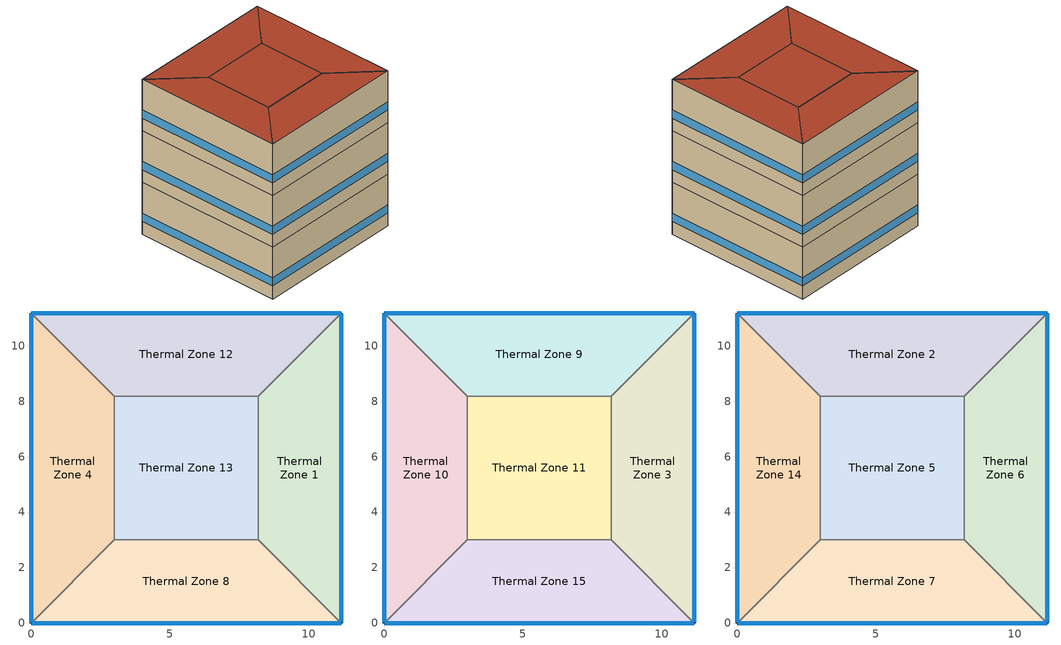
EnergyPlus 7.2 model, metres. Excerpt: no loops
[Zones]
Thermal Zone 4
 floor ground (000_ExtSlabCarpet_4in_ClimateZone 1-8): 0,0 0,11.18 3,8.18 3,3 z0
 wall outside (ASHRAE_189.1-2009_ExtWall_SteelFrame_ClimateZone 4-8): 0,11.18 0,0 z0:4
 wall to Thermal Zone 12 (000_Interior Wall): 3,8.18 0,11.18 z0:4
 wall to Thermal Zone 13 (000_Interior Wall): 3,3 3,8.18 z0:4
 wall to Thermal Zone 8 (000_Interior Wall): 0,0 3,3 z0:4
 window (ASHRAE_189.1-2009_ExtWindow_ClimateZone 4-5): 0,11.15 0,0.03 z1:1.64
Thermal Zone 12
 floor ground (000_ExtSlabCarpet_4in_ClimateZone 1-8): 0,11.18 11.18,11.18 8.18,8.18 3,8.18 z0
 wall outside (ASHRAE_189.1-2009_ExtWall_SteelFrame_ClimateZone 4-8): 11.18,11.18 0,11.18 z0:4
 wall to Thermal Zone 13 (000_Interior Wall): 3,8.18 8.18,8.18 z0:4
 wall to Thermal Zone 1 (000_Interior Wall): 8.18,8.18 11.18,11.18 z0:4
 window (ASHRAE_189.1-2009_ExtWindow_ClimateZone 4-5): 11.15,11.18 0.03,11.18 z1:1.64
Thermal Zone 8
 floor ground (000_ExtSlabCarpet_4in_ClimateZone 1-8): 11.18,0 0,0 3,3 8.18,3 z0
 wall outside (ASHRAE_189.1-2009_ExtWall_SteelFrame_ClimateZone 4-8): 0,0 11.18,0 z0:4
 wall to Thermal Zone 13 (000_Interior Wall): 8.18,3 3,3 z0:4
 wall to Thermal Zone 1 (000_Interior Wall): 11.18,0 8.18,3 z0:4
 window (ASHRAE_189.1-2009_ExtWindow_ClimateZone 4-5): 0.03,0 11.15,0 z1:1.64
Thermal Zone 1
 floor ground (000_ExtSlabCarpet_4in_ClimateZone 1-8): 11.18,11.18 11.18,0 8.18,3 8.18,8.18 z0
 wall outside (ASHRAE_189.1-2009_ExtWall_SteelFrame_ClimateZone 4-8): 11.18,0 11.18,11.18 z0:4
 wall to Thermal Zone 13 (000_Interior Wall): 8.18,8.18 8.18,3 z0:4
 window (ASHRAE_189.1-2009_ExtWindow_ClimateZone 4-5): 11.18,0.03 11.18,11.15 z1:1.64
Thermal Zone 13
 floor ground (000_ExtSlabCarpet_4in_ClimateZone 1-8): 3,3 3,8.18 8.18,8.18 8.18,3 z0
Thermal Zone 10
 floor to Thermal Zone 4 (000_Interior Floor): 0,0 0,11.18 3,8.18 3,3 z4
 wall outside (ASHRAE_189.1-2009_ExtWall_SteelFrame_ClimateZone 4-8): 0,11.18 0,0 z4:8
 wall to Thermal Zone 15 (000_Interior Wall): 0,0 3,3 z4:8
 wall to Thermal Zone 9 (000_Interior Wall): 3,8.18 0,11.18 z4:8
 wall to Thermal Zone 11 (000_Interior Wall): 3,3 3,8.18 z4:8
 window (ASHRAE_189.1-2009_ExtWindow_ClimateZone 4-5): 0,11.15 0,0.03 z5:5.64
Thermal Zone 15
 floor to Thermal Zone 8 (000_Interior Floor): 11.18,0 0,0 3,3 8.18,3 z4
 wall outside (ASHRAE_189.1-2009_ExtWall_SteelFrame_ClimateZone 4-8): 0,0 11.18,0 z4:8
 wall to Thermal Zone 3 (000_Interior Wall): 11.18,0 8.18,3 z4:8
 wall to Thermal Zone 11 (000_Interior Wall): 8.18,3 3,3 z4:8
 window (ASHRAE_189.1-2009_ExtWindow_ClimateZone 4-5): 0.03,0 11.15,0 z5:5.64
Thermal Zone 11
 floor to Thermal Zone 13 (000_Interior Floor): 3,3 3,8.18 8.18,8.18 8.18,3 z4
 wall to Thermal Zone 3 (000_Interior Wall): 8.18,3 8.18,8.18 z4:8
 wall to Thermal Zone 9 (000_Interior Wall): 8.18,8.18 3,8.18 z4:8
Thermal Zone 9
 floor to Thermal Zone 12 (000_Interior Floor): 0,11.18 11.18,11.18 8.18,8.18 3,8.18 z4
 wall outside (ASHRAE_189.1-2009_ExtWall_SteelFrame_ClimateZone 4-8): 11.18,11.18 0,11.18 z4:8
 wall to Thermal Zone 3 (000_Interior Wall): 8.18,8.18 11.18,11.18 z4:8
 window (ASHRAE_189.1-2009_ExtWindow_ClimateZone 4-5): 11.15,11.18 0.03,11.18 z5:5.64
Thermal Zone 3
 floor to Thermal Zone 1 (000_Interior Floor): 11.18,11.18 11.18,0 8.18,3 8.18,8.18 z4
 wall outside (ASHRAE_189.1-2009_ExtWall_SteelFrame_ClimateZone 4-8): 11.18,0 11.18,11.18 z4:8
 window (ASHRAE_189.1-2009_ExtWindow_ClimateZone 4-5): 11.18,0.03 11.18,11.15 z5:5.64
Thermal Zone 14
 floor to Thermal Zone 10 (000_Interior Floor): 0,0 0,11.18 3,8.18 3,3 z8
 wall outside (ASHRAE_189.1-2009_ExtWall_SteelFrame_ClimateZone 4-8): 0,11.18 0,0 z8:12
 wall to Thermal Zone 5 (000_Interior Wall): 3,3 3,8.18 z8:12
 wall to Thermal Zone 2 (000_Interior Wall): 3,8.18 0,11.18 z8:12
 wall to Thermal Zone 7 (000_Interior Wall): 0,0 3,3 z8:12
 window (ASHRAE_189.1-2009_ExtWindow_ClimateZone 4-5): 0,11.15 0,0.03 z9:9.64
 roof outside (ASHRAE_189.1-2009_ExtRoof_IEAD_ClimateZone 2-5): 3,3 3,8.18 0,11.18 0,0 z12
Thermal Zone 2
 floor to Thermal Zone 9 (000_Interior Floor): 0,11.18 11.18,11.18 8.18,8.18 3,8.18 z8
 wall outside (ASHRAE_189.1-2009_ExtWall_SteelFrame_ClimateZone 4-8): 11.18,11.18 0,11.18 z8:12
 wall to Thermal Zone 6 (000_Interior Wall): 8.18,8.18 11.18,11.18 z8:12
 wall to Thermal Zone 5 (000_Interior Wall): 3,8.18 8.18,8.18 z8:12
 window (ASHRAE_189.1-2009_ExtWindow_ClimateZone 4-5): 11.15,11.18 0.03,11.18 z9:9.64
 roof outside (ASHRAE_189.1-2009_ExtRoof_IEAD_ClimateZone 2-5): 3,8.18 8.18,8.18 11.18,11.18 0,11.18 z12
Thermal Zone 7
 floor to Thermal Zone 15 (000_Interior Floor): 11.18,0 0,0 3,3 8.18,3 z8
 wall outside (ASHRAE_189.1-2009_ExtWall_SteelFrame_ClimateZone 4-8): 0,0 11.18,0 z8:12
 wall to Thermal Zone 6 (000_Interior Wall): 11.18,0 8.18,3 z8:12
 wall to Thermal Zone 5 (000_Interior Wall): 8.18,3 3,3 z8:12
 window (ASHRAE_189.1-2009_ExtWindow_ClimateZone 4-5): 0.03,0 11.15,0 z9:9.64
 roof outside (ASHRAE_189.1-2009_ExtRoof_IEAD_ClimateZone 2-5): 8.18,3 3,3 0,0 11.18,0 z12
Thermal Zone 6
 floor to Thermal Zone 3 (000_Interior Floor): 11.18,11.18 11.18,0 8.18,3 8.18,8.18 z8
 wall outside (ASHRAE_189.1-2009_ExtWall_SteelFrame_ClimateZone 4-8): 11.18,0 11.18,11.18 z8:12
 wall to Thermal Zone 5 (000_Interior Wall): 8.18,8.18 8.18,3 z8:12
 window (ASHRAE_189.1-2009_ExtWindow_ClimateZone 4-5): 11.18,0.03 11.18,11.15 z9:9.64
 roof outside (ASHRAE_189.1-2009_ExtRoof_IEAD_ClimateZone 2-5): 8.18,8.18 8.18,3 11.18,0 11.18,11.18 z12
Thermal Zone 5
 floor to Thermal Zone 11 (000_Interior Floor): 3,3 3,8.18 8.18,8.18 8.18,3 z8
 roof outside (ASHRAE_189.1-2009_ExtRoof_IEAD_ClimateZone 2-5): 8.18,3 8.18,8.18 3,8.18 3,3 z12
[Building]
Building 1
[Material] Thermal Absorptance=0.9
Name | Roughness | Thickness {m} | Conductivity {W/m-K} | Density {kg/m3} | Specific Heat {J/kg-K} | Solar Absorptance | Visible Absorptance
Roof Insulation [21] | MediumRough | 0.2105 | 0.049 | 265 | 836.8 | 0.7 | 0.7
000_F16 Acoustic tile | MediumSmooth | 0.0191 | 0.06 | 368 | 590 | 0.7 | 0.7
Roof Membrane | VeryRough | 0.0095 | 0.16 | 1121.29 | 1460 | 0.7 | 0.7
000_M11 100mm lightweight concrete | MediumRough | 0.1016 | 0.53 | 1280 | 840 | 0.7 | 0.7
1/2IN Gypsum | Smooth | 0.0127 | 0.16 | 784.9 | 830 | 0.92 | 0.92
000_G01a 19mm gypsum board | MediumSmooth | 0.019 | 0.16 | 800 | 1090 | 0.7 | 0.7
MAT-CC05 4 HW CONCRETE | Rough | 0.1016 | 1.311 | 2240 | 836.8 | 0.7 | 0.7
Metal Decking | MediumSmooth | 0.0015 | 45.006 | 7680 | 418.4 | 0.7 | 0.3
Wall Insulation [39] | MediumRough | 0.1184 | 0.045 | 265 | 836.8 | 0.7 | 0.7
[Material:AirGap]
Name | Thermal Resistance {m2-K/W}
000_F04 Wall air space resistance | 0.15
000_F05 Ceiling air space resistance | 0.18
[Material:NoMass] Thermal Absorptance=0.9; Solar Absorptance=0.7
Name | Roughness | Thermal Resistance {m2-K/W} | Visible Absorptance
CP02 CARPET PAD | VeryRough | 0.2165 | 0.8
MAT-SHEATH | Rough | 0.3626 | 0.7
[WindowMaterial:Glazing]
Theoretical Glass [207]: Optical Data Type=SpectralAverage; Thickness {m}=0.003; Solar Transmittance at Normal Incidence=0.3311; Front Side Solar Reflectance at Normal Incidence=0.6189; Back Side Solar Reflectance at Normal Incidence=0.6189; Visible Transmittance at Normal Incidence=0.44; Front Side Visible Reflectance at Normal Incidence=0.51; Back Side Visible Reflectance at Normal Incidence=0.51; Infrared Transmittance at Normal Incidence=0; Front Side Infrared Hemispherical Emissivity=0.9; Back Side Infrared Hemispherical Emissivity=0.9; Conductivity {W/m-K}=0.0133; Dirt Correction Factor for Solar and Visible Transmittance=1; Solar Diffusing=No
[Construction]
000_Interior Floor: 000_F16 Acoustic tile, 000_F05 Ceiling air space resistance, 000_M11 100mm lightweight concrete
ASHRAE_189.1-2009_ExtWindow_ClimateZone 4-5: Theoretical Glass [207]
000_Interior Wall: 000_G01a 19mm gypsum board, 000_F04 Wall air space resistance, 000_G01a 19mm gypsum board
ASHRAE_189.1-2009_ExtWall_SteelFrame_ClimateZone 4-8: MAT-SHEATH, Wall Insulation [39], 1/2IN Gypsum
000_ExtSlabCarpet_4in_ClimateZone 1-8: MAT-CC05 4 HW CONCRETE, CP02 CARPET PAD
ASHRAE_189.1-2009_ExtRoof_IEAD_ClimateZone 2-5: Roof Membrane, Roof Insulation [21], Metal Decking
[AvailabilityManager:Scheduled]
Name | Schedule
AvailabilityManager:Scheduled {4ca321f3-adf8-400a-b069-6982bbe6c05d} | Schedule:Compact {45af6ada-50d9-43ee-b9bc-5bbf8efd0b46}
AvailabilityManager:Scheduled {de7eb9f8-9b12-471e-977a-1263ec087230} | Schedule:Compact {eabcc00b-0e91-414c-add2-719d4ccb2712}
[Zone]
Thermal Zone 4; Thermal Zone 10; Thermal Zone 15; Thermal Zone 12; Thermal Zone 14; Thermal Zone 11; Thermal Zone 8; Thermal Zone 1; Thermal Zone 9; Thermal Zone 2; Thermal Zone 7; Thermal Zone 3; Thermal Zone 6; Thermal Zone 13; Thermal Zone 5
[Schedule:Compact]
Schedule:Compact {45af6ada-50d9-43ee-b9bc-5bbf8efd0b46}; Schedule:Compact {eabcc00b-0e91-414c-add2-719d4ccb2712}: Through: 12/31, For: AllDays, Until: 24:00, 1
